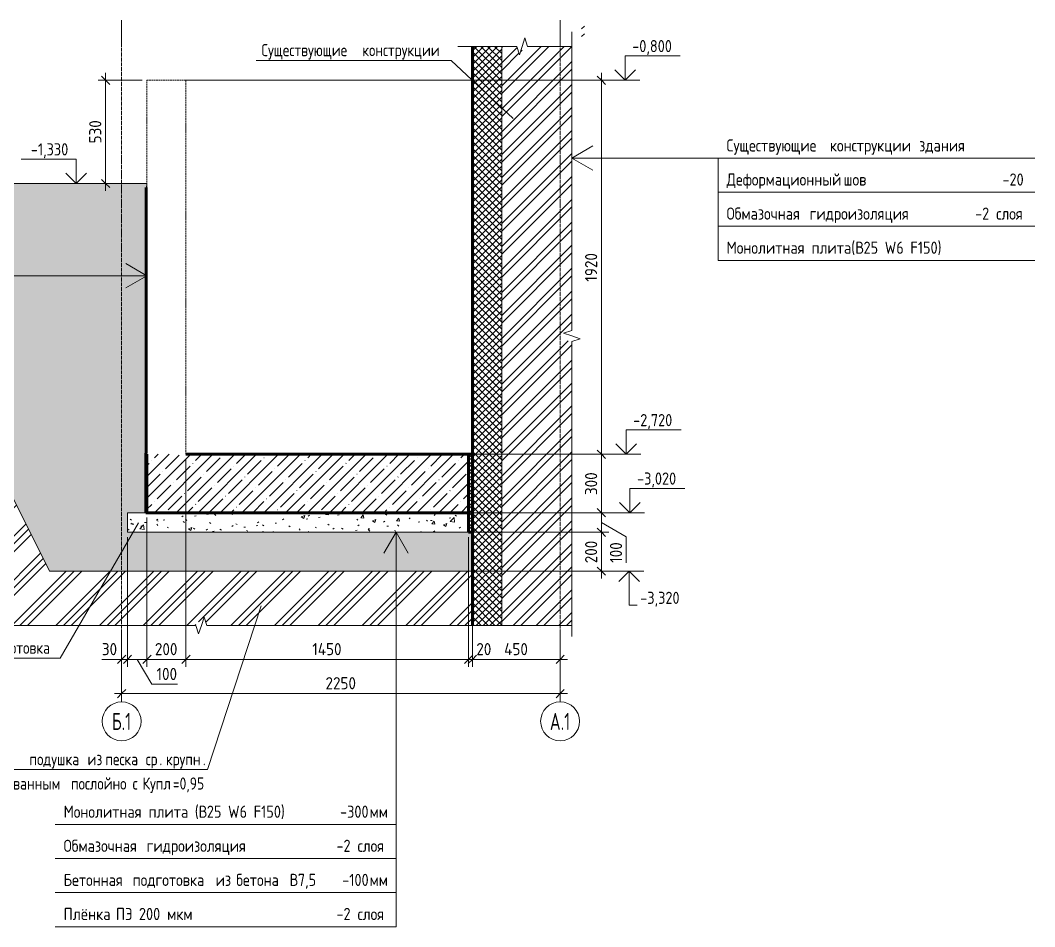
# Model space of a CAD drawing. Header units: millimetres. Extents: x 37836 to 78104, y -5145 to 33689.
# Drawn here: x 72899 to 78104, y -5145 to -492 of the extents above; entities that cross this region are included whole.
import ezdxf

# ---------------------------------------------------------------- set-up
doc = ezdxf.new("R2010")
doc.units = ezdxf.units.MM
doc.linetypes.add('01 Штриховая _4 мм_', pattern=[6, 3.5, -2.5])
doc.linetypes.add('02 Штрихпунктирная _20 мм_', pattern=[25, 20, -2.5, 0, -2.5])
for name, color, linetype, lineweight in [('AA_Dim', 7, 'Continuous', 9), ('AA_Dim-25', 7, 'Continuous', 9), ('AA_Linii', 7, 'Continuous', 9), ('AA_Oformlenie', 7, 'Continuous', 9), ('AA_Vinoska', 7, 'Continuous', 9), ('AA_Visotnaya otmetka', 7, 'Continuous', 9), ('AF_Balki', 7, 'Continuous', 20), ('AF_Perekritie', 7, 'Continuous', 60), ('AF_Pokritie', 7, 'Continuous', 9), ('AF_Stena', 7, 'Continuous', 60), ('AF_Stena_Гидроизоляция', 253, 'Continuous', 20), ('AF_Stena_Опалубка', 253, 'Continuous', 20), ('KR_Fundament', 7, 'Continuous', 20), ('Оси', 7, 'Continuous', 9)]:
    doc.layers.add(name, color=color, linetype=linetype, lineweight=lineweight)
doc.styles.add('GOST Common', font='GOST_Common.ttf', dxfattribs={"width": 0.85, "height": 62.5})
doc.styles.add('ISOCPEUR', font='isocpeur.ttf', dxfattribs={"width": 0.7, "height": 87.5})
doc.styles.add('ISOCPEUR_1', font='isocpeur.ttf', dxfattribs={"width": 0.85, "height": 62.5})
doc.styles.add('ISOCPEUR_2', font='isocpeur.ttf', dxfattribs={"width": 0.9, "height": 62.5})
doc.dimstyles.new('00_Точн_3_знака__прозр_', dxfattribs={"dimscale": 304.8, "dimtxt": 62.248823, "dimasz": 0.139436, "dimexe": 0.123031, "dimexo": 0.082021, "dimgap": 0.008202, "dimtad": 1, "dimdec": 3, "dimrnd": 0.001, "dimdsep": 46, "dimtxsty": 'ISOCPEUR_2', "dimblk1": 'OBLIQUE', "dimblk2": 'OBLIQUE', "dimsah": 1, "dimcen": 0.09, "dimdle": 0.123031, "dimazin": 0, "dimtfac": 1, "dimtdec": 4, "dimtix": 1, "dimtmove": 0, "dimatfit": 3, "dimfxl": 1, "dimtvp": 1, "dimtolj": 1, "dimtzin": 0, "dimlwd": 18, "dimlwe": 18, "dimarcsym": 2})
doc.dimstyles.new('00_Точн_3_знака__прозр__1', dxfattribs={"dimscale": 304.8, "dimtxt": 62.248823, "dimasz": 0.139436, "dimexe": 0.123031, "dimexo": 0.082021, "dimgap": 0.008202, "dimtad": 1, "dimdec": 3, "dimrnd": 0.001, "dimdsep": 46, "dimtxsty": 'ISOCPEUR_2', "dimblk1": 'OBLIQUE', "dimblk2": 'OBLIQUE', "dimsah": 1, "dimcen": 0.09, "dimdle": 0.123031, "dimazin": 0, "dimtfac": 1, "dimtdec": 4, "dimtix": 1, "dimtmove": 1, "dimatfit": 3, "dimfxl": 1, "dimtvp": 1, "dimtolj": 1, "dimtzin": 0, "dimlwd": 18, "dimlwe": 18, "dimarcsym": 2})
pattern_1 = [(45, (73377.053, -1995), (-17.67767, 17.67767), []), (135, (73377.053, -1995), (-17.67767, -17.67767), [])]

# ---------------------------------------------------------------- blocks, each defined once
blk = doc.blocks.new('011_ЛинияОбрыва _ЭлУзла_Линия_ - Тип 1-3696220-Разрез 2 Опл')
at = {"layer": 'AA_Oformlenie'}
for p, q in [((-33014, -3598.8), (-34886.7, -3598.8)), ((-31085, -3598.8), (-32958.4, -3598.8))]:
    blk.add_line(p, q, dxfattribs=at)
blk = doc.blocks.new('011_ЛинияОбрыва _ЭлУзла_Линия_ - Тип 1-3696354-Разрез 2 Опл')
at = {"layer": 'AA_Oformlenie'}
for p, q in [((-31595, -626.3), (-31367.5, -626.3)), ((-31311.8, -626.3), (-31085, -626.3))]:
    blk.add_line(p, q, dxfattribs=at)
blk = doc.blocks.new('011_ЛинияОбрыва _ЭлУзла_Линия_ - Тип 1-3780672-Разрез 2 Опл')
at = {"layer": 'AA_Oformlenie'}
for p, q in [((-31085, -626.3), (-31085, -2085)), ((-31085, -2140.7), (-31085, -3598.8))]:
    blk.add_line(p, q, dxfattribs=at)
blk = doc.blocks.new('Ось сетки - d_4мм-2765513-Разрез 2 Опл')
at = {"layer": 'Оси'}
for start, end in [(0, 180), (0, 180), (180, 360), (180, 360)]:
    blk.add_arc((-31145, -4090.7), 100, start, end, dxfattribs=at)
blk = doc.blocks.new('010_Текст с выноской - Текст 2 строки-3671811-Разрез 2 Опл')
at = {"layer": 'AA_Vinoska'}
blk.add_line((-34460.3, -3766.2), (-33710.3, -3766.2), dxfattribs=at)
blk = doc.blocks.new('DIMBLOCK35-Разрез 2 Опл')
at = {"layer": 'AA_Dim-25', "lineweight": 18}
for p, q in [((73448.8, -3145), (73448.8, -3810.5)), ((73448.8, -3773), (73448.8, -3145)), ((73418.8, -3629.8), (73418.8, -3810.5)), ((73418.8, -3773), (73418.8, -3629.8)), ((73317.4, -3773), (73421.4, -3773)), ((73381.3, -3773), (73448.8, -3773)), ((73421.4, -3773), (73433.8, -3773))]:
    blk.add_line(p, q, dxfattribs=at)
at = {"layer": 'AA_Dim-25', "lineweight": 30}
for p, q in [((73418.8, -3773), (73397.5, -3794.3)), ((73418.8, -3773), (73440, -3751.8)), ((73448.8, -3773), (73427.5, -3794.3)), ((73448.8, -3773), (73470, -3751.8))]:
    blk.add_line(p, q, dxfattribs=at)
at = {"layer": 'AA_Dim-25', "color": 0, "lineweight": 18, "insert": (73317.4, -3688.9), "char_height": 62.5, "width": 94.81, "attachment_point": 1, "line_spacing_factor": 1.149209, "style": 'ISOCPEUR_2'}
blk.add_mtext('30', dxfattribs=at)
blk = doc.blocks.new('_Oblique')
at = {"color": 0, "linetype": 'ByBlock', "lineweight": -2}
blk.add_line((-0.5, -0.5), (0.5, 0.5), dxfattribs=at)
blk = doc.blocks.new('DIMBLOCK36-Разрез 2 Опл')
at = {"layer": 'AA_Dim-25', "lineweight": 18}
for p, q in [((73548.8, -3045), (73548.8, -3810.5)), ((73548.8, -3773), (73548.8, -3045)), ((73448.8, -3145), (73448.8, -3810.5)), ((73448.8, -3773), (73448.8, -3145)), ((73448.8, -3773), (73548.8, -3773)), ((73572.9, -3900.5), (73498.8, -3773)), ((73705.7, -3900.5), (73572.9, -3900.5))]:
    blk.add_line(p, q, dxfattribs=at)
at = {"layer": 'AA_Dim-25', "lineweight": 30}
for p, q in [((73448.8, -3773), (73427.5, -3794.3)), ((73448.8, -3773), (73470, -3751.8)), ((73548.8, -3773), (73527.5, -3794.3)), ((73548.8, -3773), (73570, -3751.8))]:
    blk.add_line(p, q, dxfattribs=at)
at = {"layer": 'AA_Dim-25', "color": 0, "lineweight": 18, "insert": (73597.9, -3816.4), "char_height": 62.5, "width": 129.286, "attachment_point": 1, "line_spacing_factor": 1.149209, "style": 'ISOCPEUR_2'}
blk.add_mtext('100', dxfattribs=at)
blk = doc.blocks.new('DIMBLOCK37-Разрез 2 Опл')
at = {"layer": 'AA_Dim-25', "lineweight": 18}
for p, q in [((73748.8, -2745), (73748.8, -3810.5)), ((73748.8, -3773), (73748.8, -2745)), ((73548.8, -3045), (73548.8, -3810.5)), ((73548.8, -3773), (73548.8, -3045)), ((73548.8, -3773), (73748.8, -3773))]:
    blk.add_line(p, q, dxfattribs=at)
at = {"layer": 'AA_Dim-25', "lineweight": 30}
for p, q in [((73548.8, -3773), (73527.5, -3794.3)), ((73548.8, -3773), (73570, -3751.8)), ((73748.8, -3773), (73727.5, -3794.3)), ((73748.8, -3773), (73770, -3751.8))]:
    blk.add_line(p, q, dxfattribs=at)
at = {"layer": 'AA_Dim-25', "color": 0, "lineweight": 18, "insert": (73589.5, -3688.9), "char_height": 62.5, "width": 142.215, "attachment_point": 1, "line_spacing_factor": 1.149209, "style": 'ISOCPEUR_2'}
blk.add_mtext('200', dxfattribs=at)
blk = doc.blocks.new('DIMBLOCK38-Разрез 2 Опл')
at = {"layer": 'AA_Dim-25', "lineweight": 18}
for p, q in [((73748.8, -2745), (73748.8, -3810.5)), ((73748.8, -3773), (73748.8, -2745)), ((75198.8, -3145), (75198.8, -3810.5)), ((75198.8, -3773), (75198.8, -3145)), ((73748.8, -3773), (75198.8, -3773))]:
    blk.add_line(p, q, dxfattribs=at)
at = {"layer": 'AA_Dim-25', "lineweight": 30}
for p, q in [((73748.8, -3773), (73727.5, -3794.3)), ((73748.8, -3773), (73770, -3751.8)), ((75198.8, -3773), (75177.5, -3794.3)), ((75198.8, -3773), (75220, -3751.8))]:
    blk.add_line(p, q, dxfattribs=at)
at = {"layer": 'AA_Dim-25', "color": 0, "lineweight": 18, "insert": (74397.2, -3688.9), "char_height": 62.5, "width": 183.873, "attachment_point": 1, "line_spacing_factor": 1.149209, "style": 'ISOCPEUR_2'}
blk.add_mtext('1450', dxfattribs=at)
blk = doc.blocks.new('DIMBLOCK39-Разрез 2 Опл')
at = {"layer": 'AA_Dim-25', "lineweight": 18}
for p, q in [((75198.8, -3145), (75198.8, -3810.5)), ((75198.8, -3773), (75198.8, -3145)), ((75218.8, -3495.8), (75218.8, -3810.5)), ((75218.8, -3773), (75218.8, -3495.8)), ((75198.8, -3773), (75218.8, -3773)), ((75213.7, -3773), (75208.8, -3773)), ((75317.7, -3773), (75213.7, -3773))]:
    blk.add_line(p, q, dxfattribs=at)
at = {"layer": 'AA_Dim-25', "lineweight": 30}
for p, q in [((75198.8, -3773), (75177.5, -3794.3)), ((75218.8, -3773), (75197.5, -3794.3)), ((75198.8, -3773), (75220, -3751.8)), ((75218.8, -3773), (75240, -3751.8))]:
    blk.add_line(p, q, dxfattribs=at)
at = {"layer": 'AA_Dim-25', "color": 0, "lineweight": 18, "insert": (75238.7, -3688.9), "char_height": 62.5, "width": 94.81, "attachment_point": 1, "line_spacing_factor": 1.149209, "style": 'ISOCPEUR_2'}
blk.add_mtext('20', dxfattribs=at)
blk = doc.blocks.new('DIMBLOCK40-Разрез 2 Опл')
at = {"layer": 'AA_Dim-25', "lineweight": 18}
for p, q in [((75218.8, -3495.8), (75218.8, -3810.5)), ((75218.8, -3773), (75218.8, -3495.8)), ((75668.8, -3629.8), (75668.8, -3810.5)), ((75668.8, -3773), (75668.8, -3629.8)), ((75218.8, -3773), (75706.3, -3773))]:
    blk.add_line(p, q, dxfattribs=at)
at = {"layer": 'AA_Dim-25', "lineweight": 30}
for p, q in [((75218.8, -3773), (75197.5, -3794.3)), ((75218.8, -3773), (75240, -3751.8)), ((75668.8, -3773), (75647.5, -3794.3)), ((75668.8, -3773), (75690, -3751.8))]:
    blk.add_line(p, q, dxfattribs=at)
at = {"layer": 'AA_Dim-25', "color": 0, "lineweight": 18, "insert": (75381.5, -3688.9), "char_height": 62.5, "width": 149.397, "attachment_point": 1, "line_spacing_factor": 1.149209, "style": 'ISOCPEUR_2'}
blk.add_mtext('450', dxfattribs=at)
blk = doc.blocks.new('DIMBLOCK41-Разрез 2 Опл')
at = {"layer": 'AA_Dim-25', "lineweight": 18}
for p, q in [((73418.8, -3629.8), (73418.8, -3985.5)), ((73418.8, -3948), (73418.8, -3629.8)), ((75668.8, -3629.8), (75668.8, -3985.5)), ((75668.8, -3948), (75668.8, -3629.8)), ((73381.3, -3948), (75706.3, -3948))]:
    blk.add_line(p, q, dxfattribs=at)
at = {"layer": 'AA_Dim-25', "lineweight": 30}
for p, q in [((73418.8, -3948), (73397.5, -3969.3)), ((73418.8, -3948), (73440, -3926.8)), ((75668.8, -3948), (75647.5, -3969.3)), ((75668.8, -3948), (75690, -3926.8))]:
    blk.add_line(p, q, dxfattribs=at)
at = {"layer": 'AA_Dim-25', "color": 0, "lineweight": 18, "insert": (74464.8, -3863.9), "char_height": 62.5, "width": 189.619, "attachment_point": 1, "line_spacing_factor": 1.149209, "style": 'ISOCPEUR_2'}
blk.add_mtext('2250', dxfattribs=at)
blk = doc.blocks.new('DIMBLOCK42-Разрез 2 Опл')
at = {"layer": 'AA_Dim-25', "lineweight": 18}
for p, q in [((75223.8, -3120), (75918, -3120)), ((75880.5, -3120), (75223.8, -3120)), ((75880.5, -3357.5), (75880.5, -3120)), ((75243.8, -3320), (75918, -3320)), ((75880.5, -3320), (75243.8, -3320))]:
    blk.add_line(p, q, dxfattribs=at)
at = {"layer": 'AA_Dim-25', "lineweight": 30}
for p, q in [((75880.5, -3120), (75859.3, -3098.8)), ((75880.5, -3120), (75901.8, -3141.2)), ((75880.5, -3320), (75859.3, -3298.8)), ((75880.5, -3320), (75901.8, -3341.3))]:
    blk.add_line(p, q, dxfattribs=at)
at = {"layer": 'AA_Dim-25', "color": 0, "lineweight": 18, "insert": (75796.4, -3279.3), "char_height": 62.5, "width": 142.215, "attachment_point": 1, "rotation": 90, "line_spacing_factor": 1.149209, "style": 'ISOCPEUR_2'}
blk.add_mtext('200', dxfattribs=at)
blk = doc.blocks.new('DIMBLOCK43-Разрез 2 Опл')
at = {"layer": 'AA_Dim-25', "lineweight": 30}
for p, q in [((75880.5, -3020), (75859.3, -2998.8)), ((75880.5, -3020), (75901.8, -3041.2)), ((75880.5, -3120), (75859.3, -3098.8)), ((75880.5, -3120), (75901.8, -3141.2))]:
    blk.add_line(p, q, dxfattribs=at)
at = {"layer": 'AA_Dim-25', "lineweight": 18}
for p, q in [((75223.8, -3020), (75918, -3020)), ((75880.5, -3020), (75223.8, -3020)), ((75880.5, -3120), (75880.5, -3020)), ((76008, -3144.1), (75880.5, -3070)), ((75223.8, -3120), (75918, -3120)), ((75880.5, -3120), (75223.8, -3120)), ((76008, -3276.9), (76008, -3144.1))]:
    blk.add_line(p, q, dxfattribs=at)
at = {"layer": 'AA_Dim-25', "color": 0, "lineweight": 18, "insert": (75923.9, -3276.9), "char_height": 62.5, "width": 129.286, "attachment_point": 1, "rotation": 90, "line_spacing_factor": 1.149209, "style": 'ISOCPEUR_2'}
blk.add_mtext('100', dxfattribs=at)
blk = doc.blocks.new('DIMBLOCK44-Разрез 2 Опл')
at = {"layer": 'AA_Dim-25', "lineweight": 30}
for p, q in [((75880.5, -2720), (75859.3, -2698.8)), ((75880.5, -2720), (75901.8, -2741.2)), ((75880.5, -3020), (75859.3, -2998.8)), ((75880.5, -3020), (75901.8, -3041.2))]:
    blk.add_line(p, q, dxfattribs=at)
at = {"layer": 'AA_Dim-25', "lineweight": 18}
for p, q in [((75223.8, -2720), (75918, -2720)), ((75880.5, -2720), (75223.8, -2720)), ((75880.5, -3020), (75880.5, -2720)), ((75223.8, -3020), (75918, -3020)), ((75880.5, -3020), (75223.8, -3020))]:
    blk.add_line(p, q, dxfattribs=at)
at = {"layer": 'AA_Dim-25', "color": 0, "lineweight": 18, "insert": (75796.4, -2929.3), "char_height": 62.5, "width": 142.215, "attachment_point": 1, "rotation": 90, "line_spacing_factor": 1.149209, "style": 'ISOCPEUR_2'}
blk.add_mtext('300', dxfattribs=at)
blk = doc.blocks.new('DIMBLOCK45-Разрез 2 Опл')
at = {"layer": 'AA_Dim-25', "lineweight": 30}
for p, q in [((75880.5, -800), (75859.3, -778.8)), ((75880.5, -800), (75901.8, -821.3)), ((75880.5, -2720), (75859.3, -2698.8)), ((75880.5, -2720), (75901.8, -2741.2))]:
    blk.add_line(p, q, dxfattribs=at)
at = {"layer": 'AA_Dim-25', "lineweight": 18}
for p, q in [((75880.5, -2720), (75880.5, -762.5)), ((73773.8, -800), (75918, -800)), ((75880.5, -800), (73773.8, -800)), ((75223.8, -2720), (75918, -2720)), ((75880.5, -2720), (75223.8, -2720))]:
    blk.add_line(p, q, dxfattribs=at)
at = {"layer": 'AA_Dim-25', "color": 0, "lineweight": 18, "insert": (75796.4, -1833.6), "char_height": 62.5, "width": 176.691, "attachment_point": 1, "rotation": 90, "line_spacing_factor": 1.149209, "style": 'ISOCPEUR_2'}
blk.add_mtext('1920', dxfattribs=at)
blk = doc.blocks.new('DIMBLOCK46-Разрез 2 Опл')
at = {"layer": 'AA_Dim-25', "lineweight": 30}
for p, q in [((73336.2, -800), (73314.9, -778.8)), ((73336.2, -800), (73357.4, -821.3)), ((73336.2, -1330), (73314.9, -1308.8)), ((73336.2, -1330), (73357.4, -1351.2))]:
    blk.add_line(p, q, dxfattribs=at)
at = {"layer": 'AA_Dim-25', "lineweight": 18}
for p, q in [((73336.2, -762.5), (73336.2, -1367.5)), ((73523.8, -800), (73298.7, -800)), ((73336.2, -800), (73523.8, -800)), ((73523.8, -1330), (73298.7, -1330)), ((73336.2, -1330), (73523.8, -1330))]:
    blk.add_line(p, q, dxfattribs=at)
at = {"layer": 'AA_Dim-25', "color": 0, "lineweight": 18, "insert": (73252, -1124.3), "char_height": 62.5, "width": 142.215, "attachment_point": 1, "rotation": 90, "line_spacing_factor": 1.149209, "style": 'ISOCPEUR_2'}
blk.add_mtext('530', dxfattribs=at)
blk = doc.blocks.new('Высотные отметки - Стрелка вверх-400292-Разрез 2 Опл')
at = {"layer": 'AA_Vinoska'}
for p, q in [((-33627.9, -1205), (-33910.4, -1205)), ((-33627.9, -1330), (-33627.9, -1205)), ((-33627.9, -1330), (-33680.9, -1277)), ((-33627.9, -1330), (-33574.8, -1277)), ((-33552.9, -1330), (-33702.9, -1330))]:
    blk.add_line(p, q, dxfattribs=at)
blk = doc.blocks.new('Высотные отметки - Стрелка вниз высокая-400290-Разрез 2 Опл')
at = {"layer": 'AA_Vinoska'}
for p, q in [((-30865.8, -3320), (-30715.8, -3320)), ((-30790.8, -3320), (-30843.8, -3373)), ((-30790.8, -3320), (-30790.8, -3495)), ((-30790.8, -3320), (-30737.7, -3373)), ((-30790.8, -3495), (-30503.3, -3495))]:
    blk.add_line(p, q, dxfattribs=at)
blk = doc.blocks.new('010_Текст с выноской - Текст 2 строки-3780701-Разрез 2 Опл')
at = {"layer": 'AA_Vinoska'}
blk.add_line((-32704.9, -698.6), (-31704.9, -698.6), dxfattribs=at)
blk = doc.blocks.new('010_Флажок - Бок Стена здание-3783201-Разрез 2 Опл')
at = {"layer": 'AA_Vinoska'}
for p, q in [((-31085, -1199.8), (-30976.7, -1137.3)), ((-31085, -1199.8), (-30976.7, -1262.3)), ((-31085, -1199.8), (-30335, -1199.8)), ((-30335, -1199.8), (-30335, -1374.8)), ((-30335, -1199.8), (-28710, -1199.8)), ((-30335, -1374.8), (-28710, -1374.8)), ((-30335, -1374.8), (-30335, -1549.8)), ((-30335, -1549.8), (-30335, -1724.8)), ((-30335, -1549.8), (-28710, -1549.8)), ((-30335, -1724.8), (-28710, -1724.8))]:
    blk.add_line(p, q, dxfattribs=at)
blk = doc.blocks.new('010_Флажок - Бок Стена без засыпки-3873079-Разрез 2 Опл')
at = {"layer": 'AA_Vinoska'}
for p, q in [((-33265, -1803.4), (-33373.3, -1740.9)), ((-36640, -1803.4), (-35015, -1803.4)), ((-33265, -1803.4), (-35015, -1803.4)), ((-35015, -1978.4), (-35015, -1803.4)), ((-33265, -1803.4), (-33373.3, -1865.9)), ((-36640, -1978.4), (-35015, -1978.4))]:
    blk.add_line(p, q, dxfattribs=at)
blk = doc.blocks.new('010_Флажок - Низ Фунд плита-3874300-Разрез 2 Опл')
at = {"layer": 'AA_Vinoska'}
for p, q in [((-31986.8, -3120), (-32049.3, -3228.3)), ((-31986.8, -3120), (-31924.3, -3228.3)), ((-31986.8, -3120), (-31986.8, -4620)), ((-33736.8, -4620), (-31986.8, -4620)), ((-31986.8, -4795), (-31986.8, -4620)), ((-33736.8, -4795), (-31986.8, -4795)), ((-31986.8, -4970), (-31986.8, -4795)), ((-33736.8, -4970), (-31986.8, -4970)), ((-31986.8, -5145), (-31986.8, -4970)), ((-33736.8, -5145), (-31986.8, -5145))]:
    blk.add_line(p, q, dxfattribs=at)
blk = doc.blocks.new('010_Текст с выноской - Текст 2 строки-3873132-Разрез 2 Опл')
at = {"layer": 'AA_Vinoska'}
blk.add_line((-35862.1, -1085.6), (-34612.1, -1085.6), dxfattribs=at)

msp = doc.modelspace()

# ---------------------------------------------------------------- hatches: boundary and pattern name
at = {"layer": 'AA_Oformlenie'}
h = msp.add_hatch(dxfattribs=at)
h.set_pattern_fill('FP_13', color=250, style=0, pattern_type=2)
h.set_pattern_definition([(45, (73377.05, -1995), (-112.253, 112.253), []), (45, (73416.74, -1995), (0, 224.506), []), (45, (73337.36, -1995), (0, 224.506), [])])
h.paths.add_polyline_path([(75218.769, -3598.7977), (75218.769, -3320), (73048.769, -3320), (72053.769, -1330), (71927.0622, -1330), (71927.0622, -2444.3781), (71946.6885, -2444.3781), (71946.6885, -2472.5324), (71927.0622, -2472.5324), (71970.3635, -2486.2824), (71927.0622, -2500.0324), (71927.0622, -3598.7977), (73799.7613, -3598.7977), (73799.7613, -3579.1714), (73827.9156, -3579.1714), (73827.9156, -3598.7977), (73841.6656, -3555.4965), (73855.4156, -3598.7977)])
h = msp.add_hatch(dxfattribs=at)
h.set_pattern_fill('FP_12', color=250, style=0, pattern_type=2)
h.set_pattern_definition([(0, (73377.053, -1995), (101.6, 25.4), [8.382, -67.818, 8.382, -67.818, -406.4]), (0, (73377.053, -1995), (101.6, 25.4), [-152.4, 8.382, -144.018, 8.382, -67.818, -177.8]), (0, (73377.053, -1995), (101.6, 25.4), [-381, 8.382, -42.418, 8.382, -118.618]), (120, (73415.153, -1982.3), (-72.79705, 75.28818), [8.382, -67.818, 8.382, -67.818, -406.4]), (120, (73415.153, -1982.3), (-72.79705, 75.28818), [-152.4, 8.382, -144.018, 8.382, -67.818, -177.8]), (120, (73415.153, -1982.3), (-72.79705, 75.28818), [-381, 8.382, -42.418, 8.382, -118.618]), (240, (73427.853, -1931.5), (-28.80295, -100.68818), [8.382, -67.818, 8.382, -67.818, -406.4]), (240, (73427.853, -1931.5), (-28.80295, -100.68818), [-152.4, 8.382, -144.018, 8.382, -67.818, -177.8]), (240, (73427.853, -1931.5), (-28.80295, -100.68818), [-381, 8.382, -42.418, 8.382, -118.618])])
h.paths.add_polyline_path([(75218.769, -3320), (75218.769, -3120), (73448.769, -3120), (73448.769, -3020), (73548.769, -3020), (73548.769, -1330), (72053.769, -1330), (73048.769, -3320), (73831.3439, -3320)])
at = {"layer": 'AF_Perekritie', "lineweight": 9}
h = msp.add_hatch(dxfattribs=at)
h.set_pattern_fill('FP_8', color=256, style=0, pattern_type=2)
h.set_pattern_definition([(45, (73377.05, -1995), (-56.1266, 56.1266), []), (45, (73433.18, -1995), (-56.1266, 56.1266), [99.219, -19.844, 0.8382, -19.006])])
h.paths.add_polyline_path([(73831.3439, -3020), (75198.769, -3020), (75198.769, -2720), (73548.769, -2720), (73548.769, -3020)])
at = {"layer": 'AF_Pokritie'}
h = msp.add_hatch(dxfattribs=at)
h.set_pattern_fill('FP_9', color=256, style=0, pattern_type=2)
h.set_pattern_definition([(50, (73377.05, -1995), (182.185, -15.939), [19.05, -209.55]), (355, (73377.05, -1995), (-35.242, 191.057), [15.24, -167.64]), (100.451, (73392.23, -1996.33), (146.943, 175.117), [16.19, -178.09]), (46.184, (73377.05, -1944.2), (271.08, -42.043), [28.575, -314.325]), (96.636, (73399.64, -1947.7), (237.403, 247.427), [24.285, -267.135]), (351.184, (73377.05, -1944.2), (237.405, 247.425), [22.86, -251.46]), (21, (73402.45, -1956.9), (151.615, -102.266), [19.05, -209.55]), (326, (73402.45, -1956.9), (61.802, 184.188), [15.24, -167.64]), (71.451, (73415.09, -1965.42), (213.417, 81.921), [16.19, -178.09]), (37.5, (73377.05, -1995), (3.0883, 84.555), [8.382, -157.226, 8.382, -161.798, -168.275]), (37.5, (73377.05, -1995), (3.0883, 84.555), [-335.788, 8.382, -159.893]), (7.5, (73377.05, -1995), (66.8194, 100.1807), [8.382, -88.646, 8.382, -153.416, -64.135]), (7.5, (73377.05, -1995), (66.8194, 100.1807), [-258.826, 8.382, -55.753]), (327.5, (73320.41, -1995), (135.5905, -5.729), [8.382, -55.118, 8.382, -189.738, -262.89]), (327.5, (73320.41, -1995), (135.5905, -5.729), [-261.62, 8.382, -254.508]), (317.5, (73295.01, -1995), (148.129, 25.427), [8.382, -74.168, 8.382, -123.19, -186.69]), (317.5, (73295.01, -1995), (148.129, 25.427), [-214.122, 8.382, -178.308])])
h.paths.add_polyline_path([(73831.3439, -3120), (75198.769, -3120), (75198.769, -3020), (73448.769, -3020), (73448.769, -3120), (73548.769, -3120)])
at = {"layer": 'AF_Stena', "lineweight": 9}
h = msp.add_hatch(dxfattribs=at)
h.set_pattern_fill('FP_11', color=256, style=0, pattern_type=2)
h.set_pattern_definition([(45, (73377.05, -1995), (-58.933, 58.933), []), (45, (73416.34, -1995), (-58.933, 58.933), [])])
h.paths.add_polyline_path([(75778.769, -3656.0335), (75793.2256, -3656.0335), (75793.2256, -3648.7977), (75778.769, -3648.7977)])
h.paths.add_polyline_path([(75473.769, -3598.7977), (75728.769, -3598.7977), (75728.769, -2140.6867), (75709.1426, -2140.6867), (75709.1426, -2112.5324), (75728.769, -2112.5324), (75685.4677, -2098.7824), (75728.769, -2085.0324), (75728.769, -626.2671), (75501.9233, -626.2671), (75501.9233, -645.8934), (75473.769, -645.8934), (75473.769, -626.2671), (75460.019, -669.5683), (75446.269, -626.2671), (75368.769, -626.2671), (75368.769, -3598.7977), (75446.269, -3598.7977)])
h.paths.add_polyline_path([(75778.769, -576.2671), (75793.2256, -576.2671), (75793.2256, -521.68), (75778.769, -521.68)])
h = msp.add_hatch(dxfattribs=at)
h.set_pattern_fill('FP_10', color=256, style=0, pattern_type=2)
h.set_pattern_definition(pattern_1)
h.paths.add_polyline_path([(75218.769, -3598.7977), (75368.769, -3598.7977), (75368.769, -626.2671), (75218.769, -626.2671), (75218.769, -3320)])
h = msp.add_hatch(dxfattribs=at)
h.set_pattern_fill('FP_10', color=256, style=0, pattern_type=2)
h.set_pattern_definition(pattern_1)
h.paths.add_polyline_path([(75198.769, -3120), (75218.769, -3120), (75218.769, -2720), (75198.769, -2720)])

# ---------------------------------------------------------------- linework, layer by layer
at = {"layer": 'AA_Linii'}
for p, q in [((73548.769, -1330), (72053.769, -1330)), ((72053.769, -1330), (73048.769, -3320)), ((73048.769, -3320), (72053.769, -1330)), ((73548.769, -3020), (73548.769, -1330)), ((73448.769, -3120), (73448.769, -3020)), ((73448.769, -3020), (73548.769, -3020)), ((75218.769, -3120), (73448.769, -3120)), ((75218.769, -3320), (75218.769, -3120)), ((73048.769, -3320), (75218.769, -3320)), ((75218.769, -3320), (73048.769, -3320)), ((75218.769, -3598.7977), (75218.769, -3320)), ((71927.0622, -3598.7977), (73799.7613, -3598.7977)), ((73855.4156, -3598.7977), (75218.769, -3598.7977))]:
    msp.add_line(p, q, dxfattribs=at)
at = {"layer": 'AA_Vinoska'}
for p, q in [((75728.769, -626.2671), (75728.769, -551.2671)), ((75487.8462, -582.942), (75473.769, -626.2671)), ((75501.9233, -626.2671), (75487.8462, -582.942)), ((75218.769, -626.2671), (75143.769, -626.2671)), ((75446.269, -626.2671), (75460.019, -669.5683)), ((75460.019, -669.5683), (75473.769, -626.2671)), ((75428.0324, -996.1707), (75108.8401, -698.5672)), ((75728.769, -2085.0324), (75685.4677, -2098.7824)), ((75685.4677, -2098.7824), (75728.769, -2112.5324)), ((75772.0941, -2126.6096), (75728.769, -2112.5324)), ((75728.769, -2140.6867), (75772.0941, -2126.6096)), ((73504.4942, -3071.3941), (73103.428, -3766.2039)), ((74135.0021, -3497.8159), (73860.0623, -4338.2449)), ((73841.6656, -3555.4965), (73827.9156, -3598.7977)), ((73855.4156, -3598.7977), (73841.6656, -3555.4965)), ((73799.7613, -3598.7977), (73813.8384, -3642.1228)), ((73813.8384, -3642.1228), (73827.9156, -3598.7977)), ((75728.769, -3598.7977), (75728.769, -3656.0335))]:
    msp.add_line(p, q, dxfattribs=at)
at = {"layer": 'AA_Visotnaya otmetka'}
for p, q in [((73748.769, -800), (75870.075, -800)), ((75870.075, -800), (76001.9003, -800)), ((73316.9829, -1330), (73185.9019, -1330)), ((73548.769, -1330), (73316.9829, -1330)), ((75198.769, -2720), (75881.3524, -2720)), ((75881.3524, -2720), (76006.9003, -2720)), ((75198.769, -3020), (75882.2105, -3020)), ((75882.2105, -3020), (76026.5907, -3020)), ((75218.769, -3320), (75883.1436, -3320)), ((75883.1436, -3320), (76023.0049, -3320))]:
    msp.add_line(p, q, dxfattribs=at)
at = {"layer": 'AF_Balki', "lineweight": 60}
for p, q in [((73548.769, -1350), (73543.769, -1350)), ((73543.769, -1350), (73543.769, -2715)), ((73543.769, -2715), (73542.769, -2715)), ((73542.769, -2715), (73542.769, -3020)), ((73547.769, -3020), (73547.769, -2720)), ((73547.769, -2720), (73548.769, -2720)), ((73542.769, -3020), (73547.769, -3020))]:
    msp.add_line(p, q, dxfattribs=at)
at = {"layer": 'AF_Balki'}
msp.add_line((73548.769, -2720), (73548.769, -1350), dxfattribs=at)
at = {"layer": 'AF_Pokritie', "lineweight": 20}
for p, q in [((75198.769, -3020), (73448.769, -3020)), ((73448.769, -3020), (73448.769, -3120)), ((75198.769, -3120), (75198.769, -3020)), ((73448.769, -3120), (75198.769, -3120))]:
    msp.add_line(p, q, dxfattribs=at)
at = {"layer": 'AF_Stena_Гидроизоляция', "lineweight": 60}
for p, q in [((75198.769, -2720), (75198.769, -3120)), ((75218.769, -2720), (75198.769, -2720)), ((75218.769, -3120), (75218.769, -2720)), ((75198.769, -3120), (75218.769, -3120))]:
    msp.add_line(p, q, dxfattribs=at)
at = {"layer": 'AF_Stena_Опалубка', "lineweight": 60}
msp.add_line((75218.769, -626.2671), (75218.769, -3598.7977), dxfattribs=at)
at = {"layer": 'AF_Stena_Опалубка'}
msp.add_line((75368.769, -626.2671), (75368.769, -3598.7977), dxfattribs=at)
at = {"layer": 'AF_Stena_Опалубка', "linetype": '01 Штриховая _4 мм_'}
for p, q in [((73548.769, -800), (73548.769, -1350)), ((73748.769, -800), (73548.769, -800)), ((73748.769, -2720), (73748.769, -800)), ((73548.769, -1350), (73548.769, -2720))]:
    msp.add_line(p, q, dxfattribs=at)
at = {"layer": 'KR_Fundament', "lineweight": 60}
for p, q in [((73548.769, -2720), (73548.769, -3020)), ((75198.769, -2720), (73748.769, -2720)), ((75198.769, -3020), (75198.769, -2720)), ((73548.769, -3020), (75198.769, -3020))]:
    msp.add_line(p, q, dxfattribs=at)
at = {"layer": 'Оси'}
for p, q in [((73418.769, -617.1685), (73418.769, -492.1685)), ((75668.769, -617.1685), (75668.769, -492.1685)), ((73418.769, -3990.6606), (73418.769, -3865.6606)), ((75668.769, -3990.6606), (75668.769, -3865.6606))]:
    msp.add_line(p, q, dxfattribs=at)
at = {"layer": 'Оси', "linetype": '02 Штрихпунктирная _20 мм_'}
for p, q in [((73418.769, -3865.6606), (73418.769, -617.1685)), ((75668.769, -3865.6606), (75668.769, -617.1685))]:
    msp.add_line(p, q, dxfattribs=at)

# ---------------------------------------------------------------- block references
at = {"layer": 'AA_Oformlenie'}
for name in ['011_ЛинияОбрыва _ЭлУзла_Линия_ - Тип 1-3696354-Разрез 2 Опл', '011_ЛинияОбрыва _ЭлУзла_Линия_ - Тип 1-3780672-Разрез 2 Опл', '011_ЛинияОбрыва _ЭлУзла_Линия_ - Тип 1-3696220-Разрез 2 Опл']:
    msp.add_blockref(name, (106813.769, 0), dxfattribs=at)
at = {"layer": 'AA_Vinoska'}
for name, p in [('010_Текст с выноской - Текст 2 строки-3780701-Разрез 2 Опл', (106813.769, 0)), ('010_Флажок - Бок Стена здание-3783201-Разрез 2 Опл', (106813.769, 0)), ('Высотные отметки - Стрелка вверх-400292-Разрез 2 Опл', (106813.769, 0)), ('010_Флажок - Бок Стена без засыпки-3873079-Разрез 2 Опл', (106813.769, 0)), ('010_Флажок - Низ Фунд плита-3874300-Разрез 2 Опл', (106813.769, 0)), ('Высотные отметки - Стрелка вниз высокая-400290-Разрез 2 Опл', (106813.769, 0)), ('010_Текст с выноской - Текст 2 строки-3671811-Разрез 2 Опл', (106813.769, 0)), ('010_Текст с выноской - Текст 2 строки-3873132-Разрез 2 Опл', (108472.2073, -3252.6703))]:
    msp.add_blockref(name, p, dxfattribs=at)
at = {"layer": 'AA_Visotnaya otmetka', "extrusion": (0, 0, -1)}
for p in [(-42374.0333, 530), (-42379.0333, -1390), (-42398.7236, -1690)]:
    msp.add_blockref('Высотные отметки - Стрелка вверх-400292-Разрез 2 Опл', p, dxfattribs=at)
at = {"layer": 'Оси'}
for p in [(104563.769, 0), (106813.769, 0)]:
    msp.add_blockref('Ось сетки - d_4мм-2765513-Разрез 2 Опл', p, dxfattribs=at)

# ---------------------------------------------------------------- texts
at = {"layer": 'AA_Vinoska', "char_height": 62.5, "attachment_point": 1, "style": 'GOST Common'}
for s, insert, width in [('Существующие', (74136.1409, -614.0096), 604.773008), ('\\fGOST Common|b0|i0|c204|p34|;\\W.85; ', (74635.1286, -614.0096), 22.146617), ('конструкции', (74653.4014, -614.0096), 516.186539), ('подготовка', (72700.54, -3681.6463), 477.004062), ('\\fGOST Common|b0|i0|c204|p34|;\\W.85; ', (72927.5443, -4253.6873), 22.146617), ('\\fGOST Common|b0|i0|c204|p34|;\\W.85; ', (73225.5312, -4253.6873), 22.146617), ('из', (73243.804, -4253.6873), 88.586469), ('\\fGOST Common|b0|i0|c204|p34|;\\W.85; ', (73316.8952, -4253.6873), 22.146617), ('\\fGOST Common|b0|i0|c204|p34|;\\W.85; ', (73523.5182, -4253.6873), 22.146617), ('подушка', (72945.817, -4253.6873), 339.013602), ('песка', (73335.168, -4253.6873), 228.280516), ('ср', (73541.791, -4253.6873), 85.179297), ('. ', (73612.0709, -4253.6873), 40.886062), ('крупн', (73645.8053, -4253.6873), 229.984102), ('\\fGOST Common|b0|i0|c204|p34|;\\W.85;.', (73835.5612, -4253.6873), 18.739445), ('утрамбованным', (72616.1631, -4378.6873), 635.437555), ('\\fGOST Common|b0|i0|c204|p34|;\\W.85; ', (73140.4515, -4378.6873), 22.146617), ('послойно', (73158.7243, -4378.6873), 361.160219), ('\\fGOST Common|b0|i0|c204|p34|;\\W.85; ', (73456.7113, -4378.6873), 22.146617), ('\\fGOST Common|b0|i0|c204|p34|;\\W.85;с', (73474.9841, -4378.6873), 39.182477), ('\\fGOST Common|b0|i0|c204|p34|;\\W.85; ', (73507.3129, -4378.6873), 22.146617), ('Купл', (73525.5857, -4378.6873), 189.098039), ('=0,95', (73681.6071, -4378.6873), 206.133898)]:
    msp.add_mtext(s, dxfattribs=dict(at, insert=insert, width=width))
at = {"layer": 'Оси', "char_height": 87.5, "attachment_point": 1, "style": 'ISOCPEUR'}
for s, insert, width in [('\\fISOCPEUR|b0|i0|c204|p34|;\\W.7;Б', (73368.9488, -4047.5741), 60.326984), ('.1', (73418.7236, -4047.5741), 60.326984), ('\\fISOCPEUR|b0|i0|c204|p34|;\\W.7;А', (75616.0613, -4047.5741), 67.34175), ('.1', (75671.6238, -4047.5741), 60.326984)]:
    msp.add_mtext(s, dxfattribs=dict(at, insert=insert, width=width))

# ---------------------------------------------------------------- dimensions: what is measured, and where the dimension line sits
at = {"layer": 'AA_Dim', "lineweight": 18}
for base, p1, p2, override, picture, middle in [((73336.1839, -1330), (73548.769, -800), (73548.769, -1330), {"dimpost": '<>', "dimfxl": 530}, 'DIMBLOCK46-Разрез 2 Опл', (73302.4339, -1065)), ((75880.543, -800), (75198.769, -2720), (73748.769, -800), {"dimpost": '<>', "dimfxl": 2406.0133}, 'DIMBLOCK45-Разрез 2 Опл', (75846.793, -1760)), ((75880.543, -2720), (75198.769, -3020), (75198.769, -2720), {"dimpost": '<>', "dimfxl": 300}, 'DIMBLOCK44-Разрез 2 Опл', (75846.793, -2870)), ((75880.543, -3120), (75218.769, -3320), (75198.769, -3120), {"dimpost": '<>', "dimfxl": 200.997512}, 'DIMBLOCK42-Разрез 2 Опл', (75846.793, -3220))]:
    dim = msp.add_linear_dim(base=base, p1=p1, p2=p2, angle=90, dimstyle='00_Точн_3_знака__прозр_', override=override, dxfattribs=at)
    dim.commit()
    dim.dimension.update_dxf_attribs({"geometry": picture, "text_midpoint": middle})
for base, p1, p2, override, picture, middle in [((73748.769, -3773.0137), (73548.769, -3020), (73748.769, -2720), {"dimpost": '<>', "dimfxl": 360.555128}, 'DIMBLOCK37-Разрез 2 Опл', (73648.769, -3739.2637)), ((75198.769, -3773.0137), (73748.769, -2720), (75198.769, -3120), {"dimpost": '<>', "dimfxl": 1504.160896}, 'DIMBLOCK38-Разрез 2 Опл', (74473.769, -3739.2637)), ((75668.769, -3773.0137), (75218.769, -3470.7897), (75668.769, -3604.8), {"dimpost": '<>', "dimfxl": 469.530356}, 'DIMBLOCK40-Разрез 2 Опл', (75443.769, -3739.2637)), ((75668.769, -3948.0137), (73418.769, -3604.8), (75668.769, -3604.8), {"dimpost": '<>', "dimfxl": 2250}, 'DIMBLOCK41-Разрез 2 Опл', (74543.769, -3914.2637))]:
    dim = msp.add_linear_dim(base=base, p1=p1, p2=p2, dimstyle='00_Точн_3_знака__прозр_', override=override, dxfattribs=at)
    dim.commit()
    dim.dimension.update_dxf_attribs({"geometry": picture, "text_midpoint": middle})
dim = msp.add_linear_dim(base=(75880.543, -3020), p1=(75198.769, -3120), p2=(75198.769, -3020), angle=90, dimstyle='00_Точн_3_знака__прозр__1', override={"dimpost": '<>', "dimfxl": 100}, dxfattribs=at)
dim.commit()
dim.dimension.update_dxf_attribs({"geometry": 'DIMBLOCK43-Разрез 2 Опл', "text_midpoint": (75965.5562, -3212.2409), "dimtype": 160, "text_rotation": 90})
for base, p1, p2, override, picture, middle in [((73548.769, -3773.0137), (73448.769, -3120), (73548.769, -3020), {"dimpost": '<>', "dimfxl": 141.421356}, 'DIMBLOCK36-Разрез 2 Опл', (73662.5575, -3858.0269)), ((73448.769, -3773.0137), (73418.769, -3604.8), (73448.769, -3120), {"dimpost": '<>', "dimfxl": 485.727331}, 'DIMBLOCK35-Разрез 2 Опл', (73364.7698, -3730.5269)), ((75218.769, -3773.0137), (75198.769, -3120), (75218.769, -3470.7897), {"dimpost": '<>', "dimfxl": 351.359401}, 'DIMBLOCK39-Разрез 2 Опл', (75286.0698, -3730.5269))]:
    dim = msp.add_linear_dim(base=base, p1=p1, p2=p2, dimstyle='00_Точн_3_знака__прозр__1', override=override, dxfattribs=at)
    dim.commit()
    dim.dimension.update_dxf_attribs({"geometry": picture, "text_midpoint": middle, "dimtype": 160})

# ---------------------------------------------------------------- next in the draw order: texts
at = {"layer": 'AA_Vinoska', "char_height": 62.5, "attachment_point": 1, "style": 'ISOCPEUR_1', "bg_fill": 3, "box_fill_scale": 1.25, "bg_fill_color": 256, "bg_fill_true_color": 13158600, "bg_fill_transparency": 0}
for s, insert, width in [('Существующие', (76522.7118, -1103.2437), 603.069422), ('Деформационный', (76522.7118, -1278.2437), 688.248719), ('-20', (77938.3329, -1278.2437), 137.990461), ('Обмазочная', (76522.7118, -1453.2437), 477.004062), ('-2 ', (77797.8704, -1453.2437), 131.176117), ('Монолитная', (76522.7118, -1628.2437), 488.929164), ('Монолитная', (73120.9163, -4523.4033), 488.929164), ('-300', (74539.3499, -4523.4033), 183.987281), ('Обмазочная', (73120.9163, -4698.4033), 477.004062), ('-2 ', (74521.0749, -4698.4033), 131.176117), ('Бетонная', (73120.9163, -4873.4033), 390.12118), ('-100', (74550.6124, -4873.4033), 170.358594), ('Плёнка', (73120.9163, -5048.4033), 286.202437), ('-2 ', (74521.0749, -5048.4033), 131.176117)]:
    msp.add_mtext(s, dxfattribs=dict(at, insert=insert, width=width))
at = {"layer": 'AA_Visotnaya otmetka', "char_height": 62.5, "attachment_point": 1, "line_spacing_factor": 1.149209, "style": 'ISOCPEUR_1', "bg_fill": 3, "box_fill_scale": 1.25, "bg_fill_color": 256, "bg_fill_true_color": 13158600, "bg_fill_transparency": 0}
for s, insert, width in [('-0,800', (76038.5638, -593.3465), 242.007515), ('-1,330', (72952.8563, -1123.3465), 229.30959), ('-2,720', (76043.5638, -2513.3465), 242.007515), ('-3,020', (76063.2542, -2813.3465), 242.007515), ('-3,320', (76079.6685, -3425.5558), 242.007515)]:
    msp.add_mtext(s, dxfattribs=dict(at, insert=insert, width=width))

# ---------------------------------------------------------------- next in the draw order: texts
at = {"layer": 'AA_Vinoska', "char_height": 62.5, "attachment_point": 1, "style": 'ISOCPEUR_1', "bg_fill": 3, "box_fill_scale": 1.25, "bg_fill_color": 256, "bg_fill_true_color": 13158600, "bg_fill_transparency": 0}
for s, insert, width in [('\\fISOCPEUR|b0|i0|c204|p34|;\\W.85; ', (77020.2938, -1103.2437), 39.182477), ('\\fISOCPEUR|b0|i0|c204|p34|;\\W.85; ', (77090.5738, -1278.2437), 39.182477), ('\\fISOCPEUR|b0|i0|c204|p34|;\\W.85; ', (76916.2795, -1453.2437), 39.182477), ('слоя', (77906.1015, -1453.2437), 177.172937), ('\\fISOCPEUR|b0|i0|c204|p34|;\\W.85; ', (76926.1187, -1628.2437), 39.182477), ('\\fISOCPEUR|b0|i0|c204|p34|;\\W.85; ', (73524.3232, -4523.4033), 39.182477), ('мм', (74691.1546, -4523.4033), 102.215156), ('\\fISOCPEUR|b0|i0|c204|p34|;\\W.85; ', (73514.484, -4698.4033), 39.182477), ('слоя', (74629.306, -4698.4033), 177.172937), ('\\fISOCPEUR|b0|i0|c204|p34|;\\W.85; ', (73442.7985, -4873.4033), 39.182477), ('мм', (74691.1723, -4873.4033), 102.215156), ('\\fISOCPEUR|b0|i0|c204|p34|;\\W.85; ', (73357.0569, -5048.4033), 39.182477), ('слоя', (74629.306, -5048.4033), 177.172937)]:
    msp.add_mtext(s, dxfattribs=dict(at, insert=insert, width=width))

# ---------------------------------------------------------------- next in the draw order: texts
for s, insert, width in [('конструкции', (77052.6226, -1103.2437), 516.186539), ('шов', (77122.9026, -1278.2437), 149.915562), ('гидроизоляция', (76948.6083, -1453.2437), 599.66225), ('плита', (76958.4475, -1628.2437), 247.019961), ('плита', (73556.652, -4523.4033), 247.019961), ('гидроизоляция', (73546.8128, -4698.4033), 599.66225), ('подготовка', (73475.1272, -4873.4033), 477.004062), ('ПЭ', (73389.3857, -5048.4033), 102.215156)]:
    msp.add_mtext(s, dxfattribs=dict(at, insert=insert, width=width))

# ---------------------------------------------------------------- next in the draw order: texts
for s, insert, width in [('\\fISOCPEUR|b0|i0|c204|p34|;\\W.85; ', (77478.5191, -1103.2437), 39.182477), ('\\fISOCPEUR|b0|i0|c204|p34|;\\W.85;(', (77162.2593, -1628.2437), 25.553789), (' (', (73760.4638, -4523.4033), 64.736266), ('\\fISOCPEUR|b0|i0|c204|p34|;\\W.85; ', (73868.6949, -4873.4033), 39.182477), (' 200 ', (73473.7216, -5048.4033), 216.355414)]:
    msp.add_mtext(s, dxfattribs=dict(at, insert=insert, width=width))

# ---------------------------------------------------------------- next in the draw order: texts
for s, insert, width in [('здания', (77510.8479, -1103.2437), 277.684508), ('\\fISOCPEUR|b0|i0|c204|p34|;\\W.85;В', (77183.3433, -1628.2437), 51.107578), ('\\fISOCPEUR|b0|i0|c204|p34|;\\W.85;В', (73813.8766, -4523.4033), 51.107578), ('из', (73901.0237, -4873.4033), 88.586469), ('мкм', (73652.2327, -5048.4033), 148.211977)]:
    msp.add_mtext(s, dxfattribs=dict(at, insert=insert, width=width))

# ---------------------------------------------------------------- next in the draw order: texts
for s, insert, width in [('25 W6 F150)', (77225.5113, -1628.2437), 483.818406), ('25 W6 F150)', (73856.0445, -4523.4033), 483.818406), ('\\fISOCPEUR|b0|i0|c204|p34|;\\W.85; ', (73974.1149, -4873.4033), 39.182477)]:
    msp.add_mtext(s, dxfattribs=dict(at, insert=insert, width=width))

# ---------------------------------------------------------------- next in the draw order: texts
at = {"layer": 'AA_Vinoska', "insert": (74006.4436, -4873.4033), "char_height": 62.5, "width": 293.016781, "attachment_point": 1, "style": 'ISOCPEUR_1', "bg_fill": 3, "box_fill_scale": 1.25, "bg_fill_color": 256, "bg_fill_true_color": 13158600, "bg_fill_transparency": 0}
msp.add_mtext('бетона', dxfattribs=at)

# ---------------------------------------------------------------- next in the draw order: texts
at = {"layer": 'AA_Vinoska', "insert": (74248.2067, -4873.4033), "char_height": 62.5, "width": 39.182477, "attachment_point": 1, "style": 'ISOCPEUR_1', "bg_fill": 3, "box_fill_scale": 1.25, "bg_fill_color": 256, "bg_fill_true_color": 13158600, "bg_fill_transparency": 0}
msp.add_mtext('\\fISOCPEUR|b0|i0|c204|p34|;\\W.85; ', dxfattribs=at)

# ---------------------------------------------------------------- next in the draw order: texts
at = {"layer": 'AA_Vinoska', "insert": (74280.5354, -4873.4033), "char_height": 62.5, "width": 51.107578, "attachment_point": 1, "style": 'ISOCPEUR_1', "bg_fill": 3, "box_fill_scale": 1.25, "bg_fill_color": 256, "bg_fill_true_color": 13158600, "bg_fill_transparency": 0}
msp.add_mtext('\\fISOCPEUR|b0|i0|c204|p34|;\\W.85;В', dxfattribs=at)

# ---------------------------------------------------------------- next in the draw order: texts
at = {"layer": 'AA_Vinoska', "insert": (74322.7034, -4873.4033), "char_height": 62.5, "width": 114.140258, "attachment_point": 1, "style": 'ISOCPEUR_1', "bg_fill": 3, "box_fill_scale": 1.25, "bg_fill_color": 256, "bg_fill_true_color": 13158600, "bg_fill_transparency": 0}
msp.add_mtext('7,5', dxfattribs=at)

doc.saveas('drawing.dxf')
